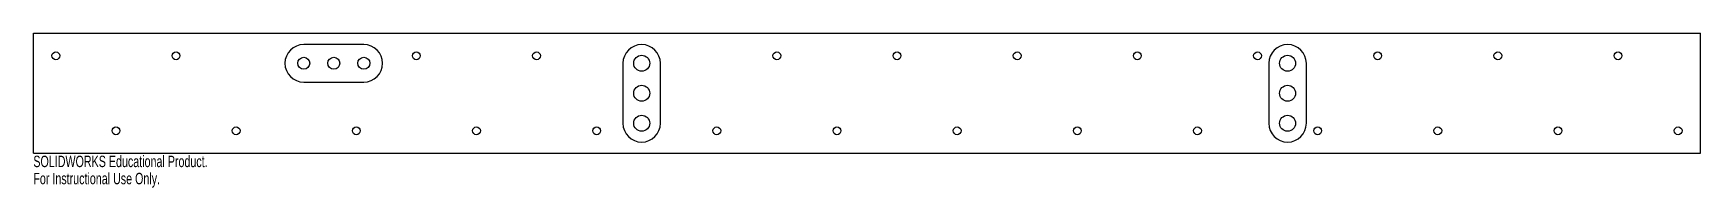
# Model space of a CAD drawing. Header units: inches. Extents: x -27.8 to 0, y -1.6 to 1.
import ezdxf

# ---------------------------------------------------------------- set-up
doc = ezdxf.new("R2010")
doc.units = ezdxf.units.IN
doc.header["$MEASUREMENT"] = 0
doc.styles.add('SLDTEXTSTYLE0', font='TXT', dxfattribs={"width": 0.7})

msp = doc.modelspace()

# ---------------------------------------------------------------- linework, layer by layer
at = {"color": 7, "linetype": 'Continuous', "lineweight": 25}
for p, q in [((-27.75, -1), (-27.75, 1)), ((-27.75, 1), (0, 1)), ((0, -1), (0, 1)), ((-22.25, 0.8125), (-23.25, 0.8125)), ((-17.9375, 0.5), (-17.9375, -0.5)), ((-17.3125, -0.5), (-17.3125, 0.5)), ((-7.1875, 0.5), (-7.1875, -0.5)), ((-6.5625, -0.5), (-6.5625, 0.5)), ((-23.25, 0.1875), (-22.25, 0.1875)), ((-27.75, -1), (0, -1))]:
    msp.add_line(p, q, dxfattribs=at)
for centre, radius in [((-27.375, 0.625), 0.065), ((-25.375, 0.625), 0.065), ((-23.25, 0.5), 0.1005), ((-22.75, 0.5), 0.1005), ((-22.25, 0.5), 0.1005), ((-21.375, 0.625), 0.065), ((-19.375, 0.625), 0.065), ((-17.625, 0.5), 0.133), ((-15.375, 0.625), 0.065), ((-13.375, 0.625), 0.065), ((-11.375, 0.625), 0.065), ((-9.375, 0.625), 0.065), ((-7.375, 0.625), 0.065), ((-6.875, 0.5), 0.133), ((-5.375, 0.625), 0.065), ((-3.375, 0.625), 0.065), ((-1.375, 0.625), 0.065), ((-17.625, 0), 0.133), ((-6.875, 0), 0.133), ((-17.625, -0.5), 0.133), ((-6.875, -0.5), 0.133), ((-26.375, -0.625), 0.065), ((-24.375, -0.625), 0.065), ((-22.375, -0.625), 0.065), ((-20.375, -0.625), 0.065), ((-18.375, -0.625), 0.065), ((-16.375, -0.625), 0.065), ((-14.375, -0.625), 0.065), ((-12.375, -0.625), 0.065), ((-10.375, -0.625), 0.065), ((-8.375, -0.625), 0.065), ((-6.375, -0.625), 0.065), ((-4.375, -0.625), 0.065), ((-2.375, -0.625), 0.065), ((-0.375, -0.625), 0.065)]:
    msp.add_circle(centre, radius, dxfattribs=at)
for centre, start, end in [((-23.25, 0.5), 90, 270), ((-22.25, 0.5), 270, 90), ((-17.625, 0.5), 0, 180), ((-6.875, 0.5), 0, 180), ((-17.625, -0.5), 180, 0), ((-6.875, -0.5), 180, 0)]:
    msp.add_arc(centre, 0.3125, start, end, dxfattribs=at)

# ---------------------------------------------------------------- texts
at = {"color": 7, "linetype": 'Continuous', "char_height": 0.1903, "attachment_point": 1, "style": 'SLDTEXTSTYLE0'}
for s, insert in [('SOLIDWORKS Educational Product.', (-27.75, -1.0401)), ('For Instructional Use Only.', (-27.75, -1.3256))]:
    msp.add_mtext(s, dxfattribs=dict(at, insert=insert))

doc.saveas('drawing.dxf')
